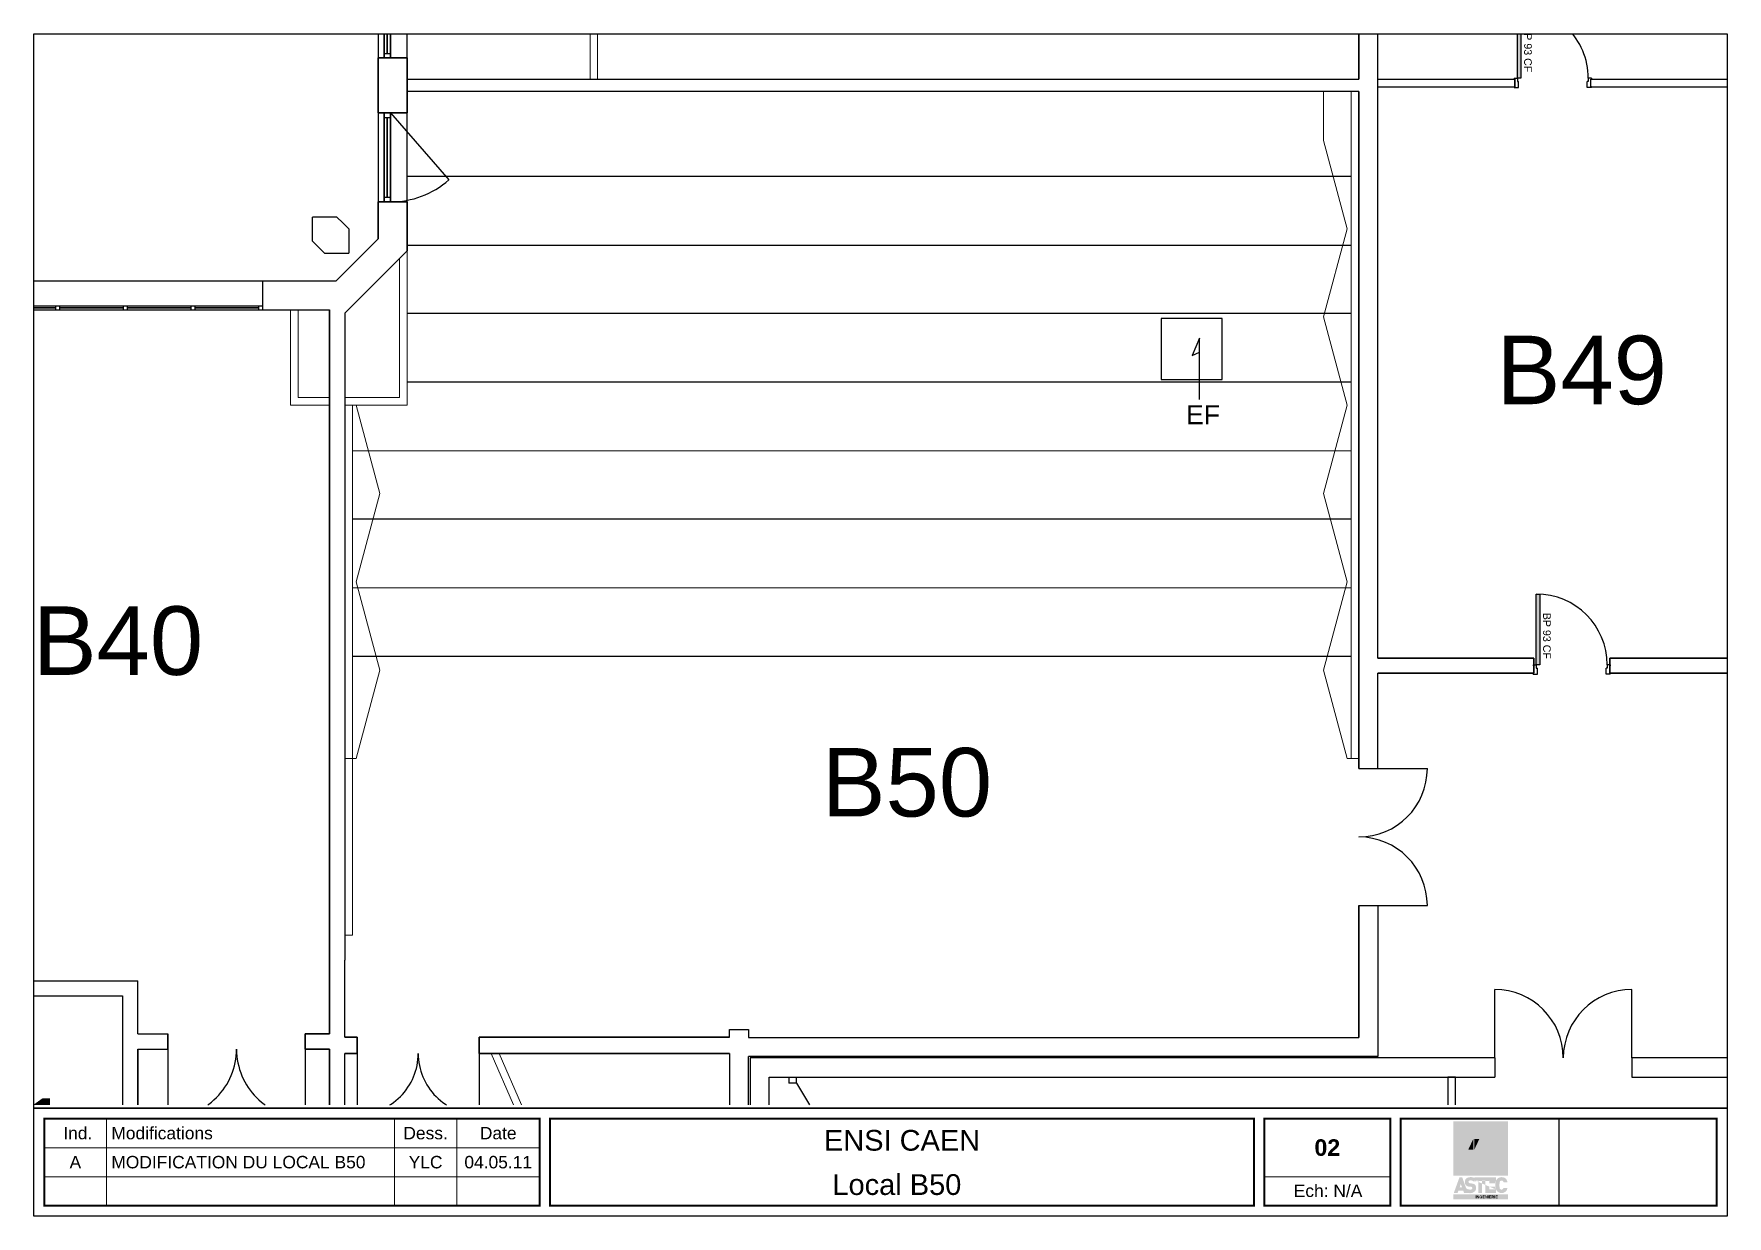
# Paper-space layout '02' of a CAD drawing. Header units: millimetres. Extents: x 1 to 397, y 1 to 277.
# The model-space entities are those that its viewports show. They can reach past a viewport. Long polylines and large blocks are cut down to what shows.
import ezdxf

# ---------------------------------------------------------------- set-up
doc = ezdxf.new("R2010")
doc.units = ezdxf.units.MM
doc.linetypes.add('CACHE', pattern=[9.524999999999999, 6.35, -3.175])
for name, color, linetype in [('01 ASTEC - CARTOUCHE', 7, 'Continuous'), ('ASTEC - CARTOUCHE', 7, 'Continuous'), ('ASTEC - FUTUR - NOM BP', 7, 'Continuous'), ('ASTEC - MURS', 7, 'Continuous'), ('BA CLOISON', 8, 'Continuous'), ('BA FENETRE', 8, 'Continuous'), ('BA MURS', 8, 'Continuous'), ('BA MURS POUTRE', 8, 'CACHE'), ('BA PORTES', 8, 'Continuous'), ('BA_ESCALIER', 8, 'Continuous')]:
    doc.layers.add(name, color=color, linetype=linetype)
doc.layers.add('ASTEC - POSE BP CF', color=104, linetype='Continuous', lineweight=30)
doc.layers.add('NUMEROTATION', color=172, linetype='Continuous', lineweight=30)
doc.layers.get('ASTEC - FUTUR - NOM BP').freeze()
doc.styles.add('ASTEC', font='arial.ttf')
doc.styles.get("Standard").update_dxf_attribs({"font": 'arial.ttf'})

# ---------------------------------------------------------------- blocks, each defined once
blk = doc.blocks.new('A$C55596C83')
h = blk.add_hatch(color=148)
edge = h.paths.add_edge_path()
edge.add_line((-1622.736162100196, 94.62007640993033), (-856.2661552469199, 94.62007640993033))
edge.add_line((-856.2661552469199, 94.62007640993033), (-856.2661552469199, 351.8768877081711))
edge.add_line((-856.2661552469199, 351.8768877081711), (-1344.261483553992, 351.8768877081711))
edge.add_line((-1344.261483553992, 351.8768877081711), (-1344.261483553992, 552.2303356448392))
edge.add_line((-1344.261483553992, 552.2303356448392), (-930.8491752775353, 552.2303356448392))
edge.add_line((-930.8491752775353, 552.2303356448392), (-930.8491752775353, 795.973828190261))
edge.add_line((-930.8491752775353, 795.973828190261), (-1344.261483553992, 795.973828190261))
edge.add_line((-1344.261483553992, 795.973828190261), (-1344.261483553992, 986.4526292129958))
edge.add_line((-1344.261483553992, 986.4526292129958), (-856.2661552469199, 986.4526292129958))
edge.add_line((-856.2661552469199, 986.4526292129958), (-856.2661552469199, 1224.62007640993))
edge.add_line((-856.2661552469199, 1224.62007640993), (-2415.900198054913, 1224.62007640993))
edge.add_line((-2415.900198054913, 1224.62007640993), (-2415.900198054913, 1176.801021680568))
edge.add_spline(control_points=[(-2415.900198054912, 1176.801021680564), (-2424.954745027221, 1183.29118297588), (-2502.444350030903, 1233.625048261171), (-2656.714861336043, 1249.970378736579), (-2839.229464400741, 1230.967959511924), (-2979.612984105255, 1178.092043501199), (-3081.576722201163, 1063.641425469259), (-3111.095624695054, 928.5853964503667), (-3103.069654984891, 807.761581425772), (-3070.807624063063, 710.4670890171374), (-3011.886955995513, 633.444354704654), (-2916.552159583101, 577.7119662199793), (-2807.127042819265, 552.0751388030103), (-2702.359921627281, 549.567443715684), (-2606.71512966384, 543.9382001671302), (-2572.639475937496, 473.3927760108736), (-2562.17878027575, 398.7805649244765), (-2650.022586844232, 334.830308904563), (-2755.266142073153, 346.7780164585306), (-2857.430274546223, 356.8667452006234), (-2926.61152974554, 381.484077438558), (-2980.35958879142, 410.0668119918828), (-3002.837395669228, 436.7648735404068), (-3015.420405037376, 451.7103689084665)], knot_values=[0, 0, 0, 0, 33.74513096101009, 280.9335777889532, 432.7650163189771, 589.2498553819039, 717.0764464722174, 875.4373592244649, 989.1223863454188, 1077.984343504575, 1179.474320124786, 1271.963388189338, 1404.62769228055, 1507.862340948171, 1598.257776440199, 1658.664822955424, 1727.36329417497, 1804.888233562543, 1939.944683122694, 2036.370422424447, 2113.208091764143, 2158.801462105377, 2216.781608295224, 2216.781608295224, 2216.781608295224, 2216.781608295224], degree=3, periodic=0)
edge.add_line((-3015.420405037363, 451.7103689084297), (-3296.05907396761, 1224.62007640993))
edge.add_line((-3296.059073967609, 1224.62007640993), (-3493.734128416456, 1224.62007640993))
edge.add_line((-3493.734128416456, 1224.62007640993), (-3904.030043726283, 94.62007640993033))
edge.add_line((-3904.030043726284, 94.62007640993033), (-3629.686590125913, 94.62007640992988))
edge.add_line((-3629.686590125913, 94.62007640993033), (-3563.968025581452, 275.6162188627864))
edge.add_line((-3563.968025581452, 275.6162188627859), (-3225.825176802614, 275.6162188627859))
edge.add_line((-3225.825176802615, 275.6162188627864), (-3160.106612258152, 94.62007640993033))
edge.add_line((-3160.106612258151, 94.62007640992988), (-2885.763158657782, 94.62007640992942))
edge.add_spline(control_points=[(-2885.763158657783, 94.62007640993033), (-2824.09222942462, 88.17015136318877), (-2680.958260702537, 73.20032066046534), (-2477.080268365673, 136.5877221258156), (-2324.068572976664, 272.2863572687204), (-2290.023064305998, 441.8060874917261), (-2303.864769064906, 589.2214444422151), (-2381.907996898389, 723.2911537020381), (-2511.905202925284, 776.7890499366906), (-2645.364732515836, 783.1129328325893), (-2757.363806641825, 798.4630526334786), (-2846.997270526548, 858.2552192505091), (-2847.150370886713, 967.615942231149), (-2727.070304671789, 1016.089251003821), (-2599.37954114858, 1011.738450764644), (-2525.56864597138, 961.3027103200932), (-2492.668942661016, 938.8220061790489)], knot_values=[0, 0, 0, 0, 184.8133956231103, 428.9391309238671, 620.1186985634789, 763.4051847485837, 929.7750025504445, 1057.368501632849, 1206.977401604075, 1326.541244642575, 1459.37392804774, 1545.540364462339, 1621.910181787536, 1734.024809897719, 1879.757468271541, 1996.951835004622, 1996.951835004622, 1996.951835004622, 1996.951835004622], degree=3, periodic=0)
edge.add_line((-2492.668942661016, 938.8220061790489), (-2415.900198054913, 1013.758321233763))
edge.add_line((-2415.900198054913, 1013.758321233763), (-2415.900198054913, 986.4526292129958))
edge.add_line((-2415.900198054913, 986.4526292129958), (-2146.224421139914, 986.4526292129958))
edge.add_line((-2146.224421139914, 986.4526292129958), (-2146.224421139914, 94.62007640993033))
edge.add_line((-2146.224421139914, 94.62007640993033), (-1868.616996829775, 94.62007640993033))
edge.add_line((-1868.616996829775, 94.62007640993033), (-1868.616996829775, 986.4526292129958))
edge.add_line((-1868.616996829775, 986.4526292129958), (-1622.736162100196, 986.4526292129958))
edge.add_line((-1622.736162100196, 986.4526292129958), (-1622.736162100196, 94.62007640993033))
edge = h.paths.add_edge_path()
edge.add_spline(control_points=[(-36.18750086289765, 873.2256358069244), (-41.21397148305026, 897.4342232272422), (-54.67925017142224, 962.285965314317), (-95.18835711388132, 1065.729510447381), (-185.7202653360089, 1160.92485401108), (-292.540495861715, 1216.159555890828), (-413.4010652452762, 1246.525227208357), (-544.6982590593304, 1240.070249326807), (-698.560715111478, 1186.535906050809), (-821.8949847375292, 1076.017704476536), (-882.5631818422146, 933.4786695379239), (-890.3977179771617, 800.2286252016584), (-891.0627189665205, 714.0678504443165), (-891.4094408833498, 669.1448661820141)], knot_values=[0, 0, 0, 0, 74.22762009381852, 198.8464006793535, 327.5075976785604, 458.7540149998264, 554.6005160524384, 698.7037975078548, 845.9594481194771, 1036.727227043366, 1175.528738852371, 1299.402532386305, 1434.346243255248, 1434.346243255248, 1434.346243255248, 1434.346243255248], degree=3, periodic=0)
edge.add_spline(control_points=[(-891.4094408833498, 669.1448661820142), (-891.0627189665204, 624.2218819197118), (-890.3977179771617, 538.0611071623698), (-882.5631818422146, 404.811062826104), (-821.8949847375293, 262.2720278874918), (-698.560715111478, 151.7538263132194), (-544.6982590593303, 98.21948303722138), (-413.4010652452761, 91.76450515567113), (-292.540495861715, 122.1301764732001), (-185.7202653360089, 177.3648783529483), (-95.18835711388122, 272.5602219166468), (-54.67925017142225, 376.0037670497114), (-41.21397148305027, 440.855509136786), (-36.18750086289765, 465.0640965571038)], knot_values=[0, 0, 0, 0, 134.9437108689426, 258.8175044028771, 397.6190162118816, 588.3867951357709, 735.6424457473931, 879.7457272028096, 975.5922282554216, 1106.838645576688, 1235.499842575894, 1360.118623161429, 1434.346243255248, 1434.346243255248, 1434.346243255248, 1434.346243255248], degree=3, periodic=0)
edge.add_line((-36.18750086289765, 465.0640965571038), (-318.1789914894816, 465.0640965571038))
edge.add_spline(control_points=[(-318.1789914894816, 465.0640965571038), (-321.4560337637789, 454.8001653400889), (-331.287935206237, 424.0059455250578), (-357.3030138330137, 373.9439798169616), (-420.6505199217652, 346.4073874962219), (-490.2357090865385, 342.388305829263), (-559.4026138440844, 367.5691988717452), (-595.3300697111276, 433.6171153519055), (-612.0789191369204, 533.5635066633868), (-612.7163162047248, 615.1675312294642), (-613.1458192739356, 670.1555140449744)], knot_values=[0, 0, 0, 0, 32.48012936350467, 97.44806566730936, 160.871202636574, 228.6132961642566, 305.8841982850763, 364.6095249667985, 444.3074461202954, 608.9610771857407, 608.9610771857407, 608.9610771857407, 608.9610771857407], degree=3, periodic=0)
edge.add_spline(control_points=[(-613.1458192739357, 670.1555140449746), (-612.675210705821, 724.4668313006382), (-611.973983289805, 805.3930771022885), (-595.3292042091714, 904.6724978550894), (-559.4028891963543, 970.720571401105), (-490.2356378889461, 995.9014167327143), (-420.6505366573741, 991.8823471718629), (-357.303009277491, 964.3457519198902), (-331.287935717742, 914.2837869093912), (-321.4560338916476, 883.4895670415433), (-318.1789914894816, 873.2256358069244)], knot_values=[0, 0, 0, 0, 162.6342551664346, 242.3321763199315, 301.0575030016537, 378.3284051224734, 446.070498650156, 509.4936356194207, 574.4615719232254, 606.9417012867301, 606.9417012867301, 606.9417012867301, 606.9417012867301], degree=3, periodic=0)
edge.add_line((-318.1789914894816, 873.2256358069244), (-36.18750086289765, 873.2256358069244))
edge = h.paths.add_edge_path(flags=16)
edge.add_line((-857.7237009267683, 351.8768877081711), (-857.734142575051, 351.8768877081711))
edge.add_line((-856.2661552469199, 989.9635623436925), (-856.2661552469199, 989.9885587307563))
edge.add_line((-2492.668942661016, 938.8220061790489), (-2415.900198054913, 1013.758321233763))
h.paths.add_polyline_path([(-3394.896601192034, 741.2574851565846), (-3480.120874173507, 506.5404800010656), (-3309.672328210559, 506.5404800010656)], flags=16)
blk = doc.blocks.new('ASTEC 2.0')
for points in [[(3961.599482553444, 1710.266664104831), (33.06614922011067, 1710.266664104831), (33.06614922011067, 5638.799997438164), (3961.599482553444, 5638.799997438164)], [(3961.599482553444, 364.9999974381644), (33.06614922011067, 364.9999974381644), (33.06614922011067, -2.561835572123528e-06), (3961.599482553444, -2.561835572123528e-06)]]:
    blk.add_hatch(color=148).paths.add_polyline_path(points)
h = blk.add_hatch(color=0)
h.set_gradient(color1=(255, 63, 0), color2=(255, 166, 0), rotation=180, tint=1, name='SPHERICAL')
edge = h.paths.add_edge_path()
edge.add_arc((1997.332815886773, 3674.533330771497), 1100, 0, 360)
h = blk.add_hatch(color=0)
h.set_gradient(color1=(255, 255, 255), color2=(255, 166, 0), tint=1, name='HEMISPHERICAL')
h.paths.add_polyline_path([(1458.520487206108, 4349.258695470904), (1098.520487206108, 3579.258695470904), (1458.520487206108, 3579.258695470904)])
h = blk.add_hatch(color=0)
h.set_gradient(color1=(255, 255, 255), color2=(255, 167, 0), rotation=180, tint=1, name='HEMISPHERICAL')
h.paths.add_polyline_path([(1893.520487206108, 4349.258695470904), (1533.520487206108, 4349.258695470904), (1533.520487206108, 3579.258695470904)])
at = {"color": 0}
blk.add_blockref('A$C55596C83', (3961.599482553444, 364.9999974381644), dxfattribs=at)
at = {"color": 0, "insert": (1924.892385515752, 182.4999974381644), "char_height": 200, "width": 3846.679803581408, "attachment_point": 5}
blk.add_mtext('{\\fArial|b1|i0|c0|p34;             \\C255;INGENIERIE  }', dxfattribs=at)
blk = doc.blocks.new('CARTOUCHE ASTEC A3')
at = {"layer": '01 ASTEC - CARTOUCHE', "color": 8, "lineweight": 5}
for p, q in [((17.5, 23.49974502791201), (17.50000000879447, 2.499369043897445)), ((86.88712814525991, 23.49974502791201), (86.88712814525991, 2.499369327770637)), ((101.8871281452599, 23.49974502791201), (101.8871281452599, 2.499369327770637)), ((2.5, 16.49936900310604), (121.8873029425129, 16.49936900310604)), ((2.5, 9.49936900310604), (121.8872155438843, 9.49936900310604)), ((296.5043468340743, 9.49936900310604), (326.8167987127504, 9.49936900310604))]:
    blk.add_line(p, q, dxfattribs=at)
at = {"layer": '01 ASTEC - CARTOUCHE', "color": 8}
blk.add_line((367.4083280646119, 23.49904554033003), (367.4082005248856, 2.499173435591956), dxfattribs=at)
at = {"layer": '01 ASTEC - CARTOUCHE'}
for points in [[(0, 285), (408, 285), (408, 25.99974502791201), (0, 25.99974502791201)], [(0, 25.99974502791201), (408, 25.99974502791201), (408, 0), (0, 0)]]:
    blk.add_lwpolyline(points, close=True, dxfattribs=at)
at = {"layer": '01 ASTEC - CARTOUCHE', "lineweight": 0, "const_width": 0.5}
for points in [[(2.5, 2.49936900310604), (121.8871281452599, 2.499369327770637), (121.8873903458361, 23.49974502791201), (2.499999999999773, 23.49974502791201)], [(124.387128145256, 2.499369327770637), (294.0043905396763, 2.500000493771267), (294.0043905396763, 23.4997445698574), (124.387390345832, 23.49974456453481)], [(296.5042594393883, 2.499684913432247), (326.8167987127504, 2.500946901926568), (326.8167987127504, 23.5006909780127), (296.5045216399642, 23.50006015019642)], [(329.3164053986748, 2.498346840789736), (405.4999956510967, 2.500000030394176), (405.4999885299726, 23.49872207755391), (329.3166675992509, 23.49872207755391)]]:
    blk.add_lwpolyline(points, close=True, dxfattribs=at)
at = {"color": 0, "xscale": 0.003344, "yscale": 0.003344, "zscale": 0.003344}
blk.add_blockref('ASTEC 2.0', (341.9412542913754, 4.03102682389364), dxfattribs=at)
at = {"layer": '01 ASTEC - CARTOUCHE', "lineweight": 0, "char_height": 3, "style": 'ASTEC'}
for s, insert, width, attachment_point in [('{\\fArial|b0|i0|c238|p34; Ind.}', (10.00000000439718, 19.99974504830766), 15.00000000879453, 5), ('{\\fArial|b0|i0|c238|p34; }Modifications', (17.50000000879447, 19.99974504830766), 69.38712813646544, 4), ('{\\fArial|b0|i0|c238|p34;Dess.}', (94.3871281452598, 19.99974519024431), 14.99999999999997, 5), ('{\\fArial|b0|i0|c238|p34;Date}', (111.8871281452599, 19.99974519024431), 20.00000000000003, 5), ('A', (10.00000000439718, 12.99974504830766), 15.00000000879453, 5), (' MODIFICATION DU LOCAL B50', (17.50000000879447, 12.99974504830766), 69.38712813646544, 4), ('YLC', (94.3871281452598, 12.99974519024431), 14.99999999999997, 5), ('04.05.11', (111.8871281452599, 12.99974519024431), 20.00000000000003, 5)]:
    blk.add_mtext(s, dxfattribs=dict(at, insert=insert, width=width, attachment_point=attachment_point))
blk = doc.blocks.new('A$C60F60C27')
blk.add_hatch(color=256).paths.add_polyline_path([(0.04099859789130278, 0.1220017577888939), (0.04099859789130278, 1.05200175797836), (0.08499859742005356, 1.05200175797836), (0.08499859742005356, 0.1220017577888939)])
at = {"color": 124}
for p, q in [((0.04099859789130278, 1.05200175797836), (0.08499859742005356, 1.05200175797836)), ((0.08499859742005356, 0.1220017577888939), (0.04099859789130278, 0.1220017577888939))]:
    blk.add_line(p, q, dxfattribs=at)
for p, q in [((0.04099859789130278, 0.1220017577888939), (0.04099859789130278, 1.05200175797836)), ((0.08499859742005356, 1.05200175797836), (0.08499859742005356, 0.1220017577888939))]:
    blk.add_line(p, q)
at = {"color": 7}
for p, q in [((-1.401669578626752e-06, 0.1220017577888939), (-1.401669578626752e-06, 0.1110017577866529)), ((-1.401669578626752e-06, 0.1220017577888939), (0.04099859789130278, 0.1220017577888939)), ((-1.401669578626752e-06, 0.1110017577866529), (0.007998598244739696, 0.1110017577866529)), ((-1.401669578626752e-06, 1.757764039211906e-06), (-1.401669578626752e-06, 0.01100175776628021)), ((-1.401669578626752e-06, 0.01100175776628021), (0.007998598244739696, 0.01100175776628021)), ((-1.401669578626752e-06, 1.757764039211906e-06), (0.05599859773064964, 1.757764039211906e-06)), ((0.007998598244739696, 0.01100175776628021), (0.007998598244739696, 0.1110017577866529)), ((0.04099859789130278, 0.1220017577888939), (0.04099859789130278, 0.0780017577799299)), ((0.04099859789130278, 0.0780017577799299), (0.05599859773064964, 0.0780017577799299)), ((0.05599859773064964, 1.757764039211906e-06), (0.05599859773064964, 0.0780017577799299)), ((0.9709985879308078, 0.0780017577799299), (0.955998588091461, 0.0780017577799299)), ((0.955998588091461, 1.757764039211906e-06), (0.955998588091461, 0.0780017577799299)), ((1.011998587491689, 1.757764039211906e-06), (0.955998588091461, 1.757764039211906e-06)), ((1.011998587491689, 0.1220017577888939), (0.9709985879308078, 0.1220017577888939)), ((0.9709985879308078, 0.1220017577888939), (0.9709985879308078, 0.0780017577799299)), ((1.003998587577371, 0.01100175776628021), (1.003998587577371, 0.1110017577866529)), ((1.011998587491689, 0.1110017577866529), (1.003998587577371, 0.1110017577866529)), ((1.011998587491689, 0.01100175776628021), (1.003998587577371, 0.01100175776628021)), ((1.011998587491689, 0.1220017577888939), (1.011998587491689, 0.1110017577866529)), ((1.011998587491689, 1.757764039211906e-06), (1.011998587491689, 0.01100175776628021))]:
    blk.add_line(p, q, dxfattribs=at)
at = {"color": 8}
blk.add_ellipse((0.04099859789130278, 0.1220017577888939), major_axis=(-0.6576093030493282, 0.6576093030493284), ratio=0.9999999999869886, start_param=3.926990816993747, end_param=5.497787143775632, dxfattribs=at)
at = {"color": 7, "width": 1.000000010913936}
blk.add_text(' BP 93 CF', height=0.09999999892897904, rotation=270, dxfattribs=at).set_placement((0.1296859453432262, 0.8445163722954021))
blk = doc.blocks.new('A$C2F2645E9')
at = {"layer": 'BA MURS'}
for p, q in [((4.73647378385067e-06, 0.4956710757160181), (4.73647378385067e-06, 0.1156710757149995)), ((4.73647378385067e-06, 0.4956710757160181), (0.9950478503888007, 0.4956710757160181)), ((0.9950478503888007, 0.4956710757160181), (0.9950478503888007, 0.1156710757149995)), ((4.73647378385067e-06, 0.1156710757149995), (0.3924509363423567, 0.1156710757149995)), ((0.5924509363248944, 0.1156710757149995), (0.9950478503888007, 0.1156710757149995))]:
    blk.add_line(p, q, dxfattribs=at)
blk.add_lwpolyline([(0.3924509363423567, 0.1156710757149995), (0.3924509363423567, -0.0001286233637074474), (0.5924509363248944, -0.0001286233637074474), (0.5924509363248944, 0.1156710757149995)], dxfattribs=at)
blk = doc.blocks.new('A$C06E47A45')
at = {"layer": 'BA FENETRE', "linetype": 'ByBlock', "lineweight": 25}
for p, q in [((-6.381887942552567e-07, 0.05600062847952358), (4.495799361815443, 0.05600062847770459)), ((-6.381887942552567e-07, 6.284772098297253e-07), (4.495799361815443, 6.284772098297253e-07)), ((0.05599936182261445, 6.284772098297253e-07), (0.05599936182261445, 0.05600062847770459)), ((0.8879593618039507, 6.284772098297253e-07), (0.8879593618039507, 0.05600062847770459)), ((0.9439593618153594, 6.284772098297253e-07), (0.9439593618153594, 0.05600062847770459)), ((1.7759193618258, 6.284772098297253e-07), (1.7759193618258, 0.05600062847770459)), ((1.831919361808104, 6.284772098297253e-07), (1.831919361808104, 0.05600062847770459)), ((2.663879361818545, 6.284772098297253e-07), (2.663879361818545, 0.05600062847770459)), ((2.719879361829953, 6.284772098297253e-07), (2.719879361829953, 0.05600062847770459)), ((3.55183936181129, 6.284772098297253e-07), (3.55183936181129, 0.05600062847770459)), ((3.607839361822698, 6.284772098297253e-07), (3.607839361822698, 0.05600062847770459)), ((4.439799361804035, 6.284772098297253e-07), (4.439799361804035, 0.05600062847770459)), ((5.49084247573046, 0.05600062847952358), (9.986642475734698, 0.05600062847770459)), ((5.49084247573046, 6.284772098297253e-07), (9.986642475734698, 6.284772098297253e-07)), ((5.546842475741869, 6.284772098297253e-07), (5.546842475741869, 0.05600062847770459)), ((6.378802475723205, 6.284772098297253e-07), (6.378802475723205, 0.05600062847770459)), ((6.434802475734614, 6.284772098297253e-07), (6.434802475734614, 0.05600062847770459)), ((7.266762475745054, 6.284772098297253e-07), (7.266762475745054, 0.05600062847770459)), ((7.322762475727359, 6.284772098297253e-07), (7.322762475727359, 0.05600062847770459)), ((8.154722475737799, 6.284772098297253e-07), (8.154722475737799, 0.05600062847770459)), ((8.210722475749208, 6.284772098297253e-07), (8.210722475749208, 0.05600062847770459)), ((9.042682475730544, 6.284772098297253e-07), (9.042682475730544, 0.05600062847770459)), ((9.098682475741953, 6.284772098297253e-07), (9.098682475741953, 0.05600062847770459)), ((9.930642475723289, 6.284772098297253e-07), (9.930642475723289, 0.05600062847770459))]:
    blk.add_line(p, q, dxfattribs=at)
for points in [[(0.05599936182261445, 0.02800062847745721), (0.05599936182261445, 0.02800062847745721), (0.8879593618039507, 0.02800062847745721), (0.8879593618039507, 0.02800062847745721)], [(0.8879593618039507, 0.02800062847745721), (0.05599936182261445, 0.02800062847745721), (0.05599936182261445, 0.02800062847745721), (0.8879593618039507, 0.02800062847745721)], [(0.9439593618153594, 0.02800062847745721), (1.7759193618258, 0.02800062847745721), (1.7759193618258, 0.02800062847745721), (0.9439593618153594, 0.02800062847745721)], [(1.7759193618258, 0.02800062847745721), (0.9439593618153594, 0.02800062847745721), (0.9439593618153594, 0.02800062847745721), (1.7759193618258, 0.02800062847745721)], [(1.831919361808104, 0.02800062847745721), (2.663879361818545, 0.02800062847745721), (2.663879361818545, 0.02800062847745721), (1.831919361808104, 0.02800062847745721)], [(2.663879361818545, 0.02800062847745721), (1.831919361808104, 0.02800062847745721), (1.831919361808104, 0.02800062847745721), (2.663879361818545, 0.02800062847745721)], [(2.719879361829953, 0.02800062847745721), (3.55183936181129, 0.02800062847745721), (3.55183936181129, 0.02800062847745721), (2.719879361829953, 0.02800062847745721)], [(3.55183936181129, 0.02800062847745721), (2.719879361829953, 0.02800062847745721), (2.719879361829953, 0.02800062847745721), (3.55183936181129, 0.02800062847745721)], [(4.439799361804035, 0.02800062847745721), (4.439799361804035, 0.02800062847745721), (3.607839361822698, 0.02800062847745721), (3.607839361822698, 0.02800062847745721)], [(4.439799361804035, 0.02800062847745721), (3.607839361822698, 0.02800062847745721), (3.607839361822698, 0.02800062847745721), (4.439799361804035, 0.02800062847745721)], [(5.546842475741869, 0.02800062847745721), (5.546842475741869, 0.02800062847745721), (6.378802475723205, 0.02800062847745721), (6.378802475723205, 0.02800062847745721)], [(6.378802475723205, 0.02800062847745721), (5.546842475741869, 0.02800062847745721), (5.546842475741869, 0.02800062847745721), (6.378802475723205, 0.02800062847745721)], [(6.434802475734614, 0.02800062847745721), (7.266762475745054, 0.02800062847745721), (7.266762475745054, 0.02800062847745721), (6.434802475734614, 0.02800062847745721)], [(7.266762475745054, 0.02800062847745721), (6.434802475734614, 0.02800062847745721), (6.434802475734614, 0.02800062847745721), (7.266762475745054, 0.02800062847745721)], [(7.322762475727359, 0.02800062847745721), (8.154722475737799, 0.02800062847745721), (8.154722475737799, 0.02800062847745721), (7.322762475727359, 0.02800062847745721)], [(8.154722475737799, 0.02800062847745721), (7.322762475727359, 0.02800062847745721), (7.322762475727359, 0.02800062847745721), (8.154722475737799, 0.02800062847745721)], [(8.210722475749208, 0.02800062847745721), (9.042682475730544, 0.02800062847745721), (9.042682475730544, 0.02800062847745721), (8.210722475749208, 0.02800062847745721)], [(9.042682475730544, 0.02800062847745721), (8.210722475749208, 0.02800062847745721), (8.210722475749208, 0.02800062847745721), (9.042682475730544, 0.02800062847745721)], [(9.930642475723289, 0.02800062847745721), (9.930642475723289, 0.02800062847745721), (9.098682475741953, 0.02800062847745721), (9.098682475741953, 0.02800062847745721)], [(9.930642475723289, 0.02800062847745721), (9.098682475741953, 0.02800062847745721), (9.098682475741953, 0.02800062847745721), (9.930642475723289, 0.02800062847745721)]]:
    blk.add_lwpolyline(points, close=True, dxfattribs=at)
at = {"layer": 'BA MURS'}
blk.add_line((-6.381887942552567e-07, 6.284772098297253e-07), (-6.381887942552567e-07, 0.3800006284782285), dxfattribs=at)
at = {"xscale": -1, "rotation": 180}
blk.add_blockref('A$C2F2645E9', (4.495794625341659, 0.4956717041932279), dxfattribs=at)

msp = doc.modelspace()

# ---------------------------------------------------------------- linework, layer by layer
at = {"layer": 'ASTEC - MURS'}
for p, q in [((-222571.8703305735, 16068.17702871091), (-222571.8703305735, 16069.34702871091)), ((-222571.7903305735, 16068.17702871091), (-222571.7903305735, 16069.34702871091)), ((-222571.7903305735, 16069.34702871091), (-222571.7903305735, 16068.17702871091)), ((-222571.7903305735, 16069.34702871091), (-222571.0213334792, 16068.4652444578)), ((-222571.8703305735, 16069.28702871091), (-222571.7903305735, 16069.28702871091)), ((-222571.8303305735, 16069.28702871091), (-222571.8303305735, 16068.23702871091)), ((-222571.8303305735, 16068.23702871091), (-222571.8303305735, 16069.28702871091)), ((-222571.8703305735, 16068.23702871091), (-222571.7903305735, 16068.23702871091))]:
    msp.add_line(p, q, dxfattribs=at)
msp.add_arc((-222571.7903305735, 16069.34702871091), 1.169999999998254, 270, 311.0914261459745, dxfattribs=at)
at = {"layer": 'BA CLOISON', "linetype": 'Continuous', "lineweight": 0}
for p, q in [((-222569.1683809737, 16069.78952871092), (-222569.1683809737, 16073.32811401567)), ((-222569.0713809736, 16069.78952871092), (-222569.0713809736, 16073.42511401567)), ((-222559.5429387781, 16068.98436168556), (-222559.5429387781, 16069.62452871092)), ((-222559.082355924, 16060.87058474471), (-222559.082355924, 16069.62452871092)), ((-222559.232355924, 16067.82525069401), (-222559.5429387781, 16068.98436168556)), ((-222559.232355924, 16067.82525069401), (-222559.5429387781, 16066.66613970246)), ((-222571.6703305735, 16067.43539927907), (-222571.6703305735, 16065.60702871091)), ((-222571.5703305735, 16065.50702871091), (-222571.5703305735, 16067.53539927907)), ((-222573.1003305735, 16066.75797096669), (-222573.1003305735, 16065.50702871091)), ((-222573.0003305735, 16065.60702871091), (-222573.0003305735, 16066.75797096669)), ((-222559.232355924, 16065.50702871091), (-222559.5429387781, 16066.66613970246)), ((-222572.5890964039, 16065.60702871091), (-222573.0003305735, 16065.60702871091)), ((-222571.6703305735, 16065.60702871091), (-222572.389096404, 16065.60702871091)), ((-222573.1003305735, 16065.50702871091), (-222572.5890964039, 16065.50702871091)), ((-222572.389096404, 16065.50702871091), (-222571.5703305735, 16065.50702871091)), ((-222572.238929232, 16065.50702871091), (-222571.9283463779, 16064.34791771936)), ((-222559.232355924, 16065.50702871091), (-222559.5429387781, 16064.34791771936)), ((-222572.238929232, 16063.18880672781), (-222571.9283463779, 16064.34791771936)), ((-222559.232355924, 16063.18880672781), (-222559.5429387781, 16064.34791771936)), ((-222572.238929232, 16063.18880672781), (-222571.9283463779, 16062.02969573626)), ((-222559.232355924, 16063.18880672781), (-222559.5429387781, 16062.02969573626)), ((-222572.238929232, 16060.87058474472), (-222571.9283463779, 16062.02969573626)), ((-222559.232355924, 16060.87058474471), (-222559.5429387781, 16062.02969573626)), ((-222572.2397788312, 16060.87058474472), (-222572.3899460032, 16060.87058474472)), ((-222559.232355924, 16060.87058474471), (-222559.082355924, 16060.87058474471)), ((-222570.3630347851, 16056.99720179311), (-222569.800199953, 16055.71040950581))]:
    msp.add_line(p, q, dxfattribs=at)
at = {"layer": 'BA CLOISON'}
for p, q in [((-222558.832355924, 16069.78877939272), (-222557.0338017991, 16069.78877939272)), ((-222557.0338017991, 16069.78877939272), (-222557.0338017991, 16069.68877939272)), ((-222556.0378018098, 16069.78877939272), (-222553.8382371108, 16069.78877939272)), ((-222556.0378018098, 16069.68877939272), (-222556.0374875433, 16069.78877939272)), ((-222558.832355924, 16069.68877939272), (-222557.0338017991, 16069.68877939272)), ((-222556.0378018098, 16069.68877939272), (-222553.8382371108, 16069.68877939272)), ((-222566.5591795981, 16056.68788924104), (-222566.5591795981, 16056.60796940315)), ((-222566.4591795981, 16056.60796940315), (-222566.4591795981, 16056.68788924104)), ((-222557.9120728169, 16056.68788924104), (-222557.8120728169, 16056.68788924104)), ((-222566.4591795981, 16056.60796940315), (-222566.5591795981, 16056.60796940315))]:
    msp.add_line(p, q, dxfattribs=at)
at = {"layer": 'BA CLOISON', "linetype": 'Continuous', "lineweight": 0}
for points in [[(-222559.182355924, 16069.62452871092), (-222559.182355924, 16060.87058474471)], [(-222572.289096404, 16058.55236276162), (-222572.289096404, 16065.50702871091)], [(-222559.182355924, 16060.87058474471), (-222559.082355924, 16060.87058474471)], [(-222572.389096404, 16058.55236276162), (-222572.289096404, 16058.55236276162)], [(-222570.4689076631, 16056.99720179311), (-222569.8890706834, 16055.67153800876), (-222570.4689076631, 16056.99720179311)]]:
    msp.add_lwpolyline(points, dxfattribs=at)
for points in [[(-222570.3630347851, 16056.99720179311), (-222569.800199953, 16055.71040950581), (-222570.3630347851, 16056.99720179311)], [(-222570.3630347851, 16056.99720179311), (-222569.800199953, 16055.71040950581), (-222569.800199953, 16055.71040950581)]]:
    msp.add_lwpolyline(points, close=True, dxfattribs=at)
at = {"layer": 'BA FENETRE', "linetype": 'ByBlock', "lineweight": 25}
for p, q in [((-222571.8703305735, 16071.23702871093), (-222571.8703305735, 16070.06702871093)), ((-222571.8703305735, 16070.06702871093), (-222571.8703305735, 16071.23702871093)), ((-222571.8303305735, 16071.17702871093), (-222571.8303305735, 16070.12702871093)), ((-222571.8303305735, 16070.12702871093), (-222571.8303305735, 16071.17702871093)), ((-222571.7903305735, 16070.06702871093), (-222571.7903305735, 16071.23702871093)), ((-222571.7903305735, 16071.23702871093), (-222571.7903305735, 16070.06702871093)), ((-222571.8703305735, 16070.12702871093), (-222571.7903305735, 16070.12702871093)), ((-222571.8703305735, 16069.34702871091), (-222571.8703305735, 16068.17702871091))]:
    msp.add_line(p, q, dxfattribs=at)
at = {"layer": 'BA MURS'}
for p, q in [((-222558.832355924, 16062.18788924104), (-222558.832355924, 16075.94702871093)), ((-222571.5703305735, 16069.62452871092), (-222571.5703305735, 16069.78952871092)), ((-222571.5703305735, 16069.78952871092), (-222559.0817189954, 16069.78952871092)), ((-222559.0817552469, 16069.62452871092), (-222571.5703305735, 16069.62452871092)), ((-222572.4919800777, 16067.97861582487), (-222572.8101781293, 16067.97861582487)), ((-222572.8101781293, 16067.66041777334), (-222572.8101781293, 16067.97861582487)), ((-222572.8101781293, 16067.66041777334), (-222572.8101781293, 16067.97861582487)), ((-222572.4919800777, 16067.97861582487), (-222572.8101781293, 16067.97861582487)), ((-222572.4141983318, 16067.90083407894), (-222572.4919800777, 16067.97861582487)), ((-222572.4141983318, 16067.90083407894), (-222572.4919800777, 16067.97861582487)), ((-222572.4141983318, 16067.90083407894), (-222572.3364165859, 16067.82305233301)), ((-222572.4141983318, 16067.90083407894), (-222572.3364165859, 16067.82305233301)), ((-222572.3364165859, 16067.82305233301), (-222572.3364165859, 16067.50485428148)), ((-222572.3364165859, 16067.82305233301), (-222572.3364165859, 16067.50485428148)), ((-222572.3364165859, 16067.82305233301), (-222572.3364165859, 16067.50485428148)), ((-222572.3364165859, 16067.82305233301), (-222572.3364165859, 16067.50485428148)), ((-222572.7323963833, 16067.58263602741), (-222572.8101781293, 16067.66041777334)), ((-222572.7323963833, 16067.58263602741), (-222572.8101781293, 16067.66041777334)), ((-222572.7323963833, 16067.58263602741), (-222572.6546146374, 16067.50485428148)), ((-222572.7323963833, 16067.58263602741), (-222572.6546146374, 16067.50485428148)), ((-222572.7323963833, 16067.58263602741), (-222572.6546146374, 16067.50485428148)), ((-222572.7323963833, 16067.58263602741), (-222572.6546146374, 16067.50485428148)), ((-222572.5051600396, 16067.13797096669), (-222571.9503305735, 16067.69280043277)), ((-222572.6546146374, 16067.50485428148), (-222572.3364165859, 16067.50485428148)), ((-222572.6546146374, 16067.50485428148), (-222572.3364165859, 16067.50485428148)), ((-222572.6546146374, 16067.50485428148), (-222572.3364165859, 16067.50485428148)), ((-222572.6546146374, 16067.50485428148), (-222572.3364165859, 16067.50485428148)), ((-222572.6546146374, 16067.50485428148), (-222572.3364165859, 16067.50485428148)), ((-222572.6546146374, 16067.50485428148), (-222572.3364165859, 16067.50485428148)), ((-222572.389096404, 16066.7166334486), (-222571.5703305735, 16067.53539927908)), ((-222572.5051600396, 16067.13797096669), (-222583.4485046619, 16067.13797096669)), ((-222573.461861548, 16066.75797096669), (-222573.461861548, 16067.13797096669)), ((-222583.6059046176, 16066.75797096669), (-222572.5890964039, 16066.75797096669)), ((-222572.5890964039, 16066.75797096669), (-222572.5890964039, 16065.50702871091)), ((-222572.5890964039, 16065.50702871091), (-222572.5890964039, 16066.75797096669)), ((-222572.389096404, 16066.7166334486), (-222572.389096404, 16065.50702871091)), ((-222572.5890964039, 16065.50702871091), (-222572.5891010515, 16058.22018779171)), ((-222572.5891010515, 16058.22018779171), (-222572.5890964039, 16065.50702871091)), ((-222572.389096404, 16065.50702871091), (-222572.389096404, 16058.22018766414)), ((-222556.7852965174, 16062.18788924104), (-222558.832355924, 16062.18788924104)), ((-222558.832355924, 16062.18788924104), (-222556.7852965174, 16062.18788924104)), ((-222556.7852965174, 16062.18788924104), (-222558.832355924, 16062.18788924104)), ((-222558.832355924, 16060.73950258883), (-222558.832355924, 16061.98788924104)), ((-222558.832355924, 16061.98788924104), (-222556.7852965174, 16061.98788924104)), ((-222558.832355924, 16061.98788924104), (-222556.7852965174, 16061.98788924104)), ((-222556.7852965174, 16061.98788924104), (-222558.832355924, 16061.98788924104)), ((-222556.7852965174, 16061.98788924104), (-222558.832355924, 16061.98788924104)), ((-222558.832355924, 16061.98788924104), (-222556.7852965174, 16061.98788924104)), ((-222556.7852965174, 16062.18788924104), (-222556.7852965172, 16062.18788924073)), ((-222556.7852965174, 16061.98788924104), (-222556.7852965174, 16062.18788924104)), ((-222556.7852965174, 16062.18788924104), (-222556.7852965174, 16062.18788924104)), ((-222556.7852965174, 16061.98788924104), (-222556.7852965174, 16061.98788924104)), ((-222553.8382371108, 16062.18788924104), (-222555.7892965281, 16062.18788924104)), ((-222555.7892965281, 16062.18788924104), (-222555.7892965281, 16061.98788924104)), ((-222553.8382371108, 16062.18788924104), (-222555.7892965281, 16062.18788924104)), ((-222555.7892965281, 16062.18788924104), (-222553.8382371108, 16062.18788924104)), ((-222555.7892965281, 16062.18788924104), (-222553.8382371108, 16062.18788924104)), ((-222553.8382371108, 16062.18788924104), (-222555.7892965281, 16062.18788924104)), ((-222555.7892965281, 16062.18788924104), (-222555.7892965281, 16062.18788924104)), ((-222555.7892965281, 16061.98788924104), (-222553.8382371108, 16061.98788924104)), ((-222553.8382371108, 16061.98788924104), (-222555.7892965281, 16061.98788924104)), ((-222555.7892965281, 16061.98788924104), (-222555.7892965281, 16061.98788924104)), ((-222555.7892965281, 16061.98788924104), (-222553.8382371108, 16061.98788924104)), ((-222559.082355924, 16060.73950258883), (-222558.832355924, 16060.73950258883)), ((-222559.082355924, 16057.20788924104), (-222559.082355924, 16058.93950258883)), ((-222559.082355924, 16058.93950258883), (-222558.832355924, 16058.93950258883)), ((-222558.832355924, 16058.93950258883), (-222558.832355924, 16056.95788924104)), ((-222572.5891015826, 16058.22018779171), (-222572.5891016678, 16057.25385132346)), ((-222572.5891016678, 16057.25385132346), (-222572.5891015826, 16058.22018779171)), ((-222572.389096404, 16057.21020179311), (-222572.389096404, 16058.22018766414)), ((-222572.389096404, 16057.21020179311), (-222572.389096404, 16058.22018766414)), ((-222579.82294892, 16057.95267130229), (-222575.1056923929, 16057.95267130229)), ((-222575.1056923929, 16057.25385132346), (-222575.1056923929, 16057.95267130229)), ((-222579.82294892, 16057.75267130229), (-222575.3056923929, 16057.75267130229)), ((-222575.3056923929, 16057.75267130229), (-222575.3056923929, 16056.02894553733)), ((-222575.1056923929, 16057.25385132346), (-222574.7090964039, 16057.25385132346)), ((-222574.7090964039, 16057.25385132346), (-222574.7090964039, 16057.05385132346)), ((-222572.5890964039, 16057.25385132346), (-222572.9090964039, 16057.25385132346)), ((-222572.9090964039, 16057.25385132346), (-222572.9090964039, 16057.05385132346)), ((-222572.5890964039, 16057.25385132346), (-222572.9090964039, 16057.25385132346)), ((-222572.9090964039, 16057.25385132346), (-222572.5890964039, 16057.25385132346)), ((-222572.9090964039, 16057.25385132346), (-222572.5890964039, 16057.25385132346)), ((-222572.5890964039, 16057.25385132346), (-222572.9090964039, 16057.25385132346)), ((-222572.9090964039, 16057.25385132346), (-222572.9090964039, 16057.25385132346)), ((-222572.9090964039, 16057.05385132346), (-222572.9090964039, 16057.25385132346)), ((-222572.9090964039, 16057.05385132346), (-222572.9090964039, 16057.25385132346)), ((-222572.9090964039, 16057.25385132346), (-222572.9090964039, 16057.25385132346)), ((-222572.9090964039, 16057.25385132346), (-222572.9090964039, 16057.05385132346)), ((-222572.5890964039, 16057.25385132346), (-222572.9090964039, 16057.25385132346)), ((-222567.339096404, 16057.31102064524), (-222567.089096404, 16057.31102064524)), ((-222567.339096404, 16057.21020179311), (-222567.339096404, 16057.31102064524)), ((-222567.089096404, 16057.31102064524), (-222567.089096404, 16057.20788924104)), ((-222567.089096404, 16057.20788924104), (-222559.082355924, 16057.20788924104)), ((-222575.1056923929, 16057.05385132346), (-222574.7090964039, 16057.05385132309)), ((-222574.7090964039, 16057.05385132346), (-222574.7090964039, 16057.05385132309)), ((-222572.9090964039, 16057.05385132346), (-222572.5890964039, 16057.05385132346)), ((-222572.5890964039, 16057.05385132346), (-222572.9090964039, 16057.05385132346)), ((-222572.9090964039, 16057.05385132346), (-222572.5890964039, 16057.05385132346)), ((-222572.5890964039, 16057.05385132346), (-222572.9090964039, 16057.05385132346)), ((-222572.5890964039, 16057.05385132346), (-222572.9090964039, 16057.05385132346)), ((-222572.9090964039, 16057.05385132346), (-222572.9090964039, 16057.05385132346)), ((-222572.9090964039, 16057.05385132346), (-222572.5890964039, 16057.05385132346)), ((-222572.9090964039, 16057.05385132346), (-222572.9090964039, 16057.05385132346)), ((-222572.9090964039, 16057.05385132346), (-222572.5890964039, 16057.05385132346)), ((-222572.5891017954, 16057.05385132346), (-222572.5891039904, 16053.61228226386)), ((-222572.5891039904, 16053.61228226386), (-222572.5891017954, 16057.05385132346)), ((-222572.389096404, 16054.61228226386), (-222572.389096404, 16056.99720179311)), ((-222572.389096404, 16053.61228226386), (-222572.389096404, 16056.99720179311)), ((-222572.2245937811, 16056.99720179311), (-222572.224593781, 16056.99720179274)), ((-222567.3390964039, 16056.9972017931), (-222567.339096404, 16053.61228226386)), ((-222567.0892732833, 16044.69236483928), (-222567.089096404, 16056.95788924104)), ((-222558.832355924, 16056.95788924104), (-222567.089096404, 16056.95788924104)), ((-222567.0691795981, 16056.93788924104), (-222567.0691795981, 16044.69236454951)), ((-222557.2982371108, 16056.93788924104), (-222567.0691795981, 16056.93788924104)), ((-222557.2982371108, 16056.93788924104), (-222557.2982371108, 16056.68788924104)), ((-222553.8382371108, 16056.93788924104), (-222555.4982371108, 16056.93788924104)), ((-222555.4982371108, 16056.93788924104), (-222555.4982371108, 16056.68788924104)), ((-222566.8191795981, 16044.69236454951), (-222566.8191795981, 16056.68788924104)), ((-222566.8191795981, 16056.68788924104), (-222557.2982371108, 16056.68788924104)), ((-222557.9120728169, 16056.68788924104), (-222557.9120728169, 16054.6194713307)), ((-222557.8120728169, 16054.57804997447), (-222557.8120728169, 16056.68788924104)), ((-222555.4982371108, 16056.68788924104), (-222553.5682371108, 16056.68788924104))]:
    msp.add_line(p, q, dxfattribs=at)
for points in [[(-222559.082355924, 16069.78952871092), (-222559.0817189954, 16069.78952871092), (-222559.082355924, 16075.94702871091)], [(-222559.082355924, 16075.94702871091), (-222559.082355924, 16069.78952871092), (-222559.082355924, 16069.78952871092), (-222559.082355924, 16075.94702871091)], [(-222571.9503305735, 16070.06702871093), (-222571.9503305735, 16070.06702871093), (-222571.9503305735, 16069.34702871091)], [(-222571.9503305735, 16069.34702871091), (-222571.9503305735, 16070.06702871093), (-222571.9503305735, 16069.34702871091)], [(-222571.7903305735, 16070.06702871093), (-222571.9503305735, 16070.06702871093), (-222571.5703305735, 16070.06702871093), (-222571.5703305735, 16070.06702871093)], [(-222571.5703305735, 16069.34702871091), (-222571.5703305735, 16069.34702871091), (-222571.5703305735, 16070.06702871093)], [(-222571.5703305735, 16070.06702871093), (-222571.5703305735, 16069.34702871091), (-222571.5703305735, 16070.06702871093)], [(-222559.082355924, 16060.73950258883), (-222559.082355924, 16069.62452871092), (-222559.082355924, 16060.73950258883)], [(-222571.7903305735, 16069.34702871091), (-222571.9503305735, 16069.34702871091), (-222571.5703305735, 16069.34702871091), (-222571.5703305735, 16069.34702871091)], [(-222571.9503305735, 16068.17702871091), (-222571.9503305735, 16068.17702871091), (-222571.9503305735, 16067.69280043277)], [(-222571.9503305735, 16067.69280043277), (-222571.9503305735, 16068.17702871091), (-222571.9503305735, 16067.69280043277)], [(-222571.7903305735, 16068.17702871091), (-222571.9503305735, 16068.17702871091), (-222571.5703305735, 16068.17702871091), (-222571.5703305735, 16068.17702871091)], [(-222571.5703305735, 16068.17702871091), (-222571.5703305735, 16068.17702871091), (-222571.5703305735, 16067.53539927908)], [(-222571.5703305735, 16067.53539927908), (-222571.5703305735, 16067.53539927908), (-222571.5703305735, 16068.17702871091)], [(-222556.7852965174, 16062.18788924104), (-222556.7852965174, 16062.18788924104), (-222556.7852965174, 16061.98788924104), (-222556.7852965174, 16061.98788924104)], [(-222555.7892965281, 16061.98788924104), (-222555.7892965281, 16061.98788924104), (-222555.7892965281, 16062.18788924104), (-222555.7892965281, 16062.18788924104)], [(-222559.082355924, 16057.20788924104), (-222559.082355924, 16058.93950258883), (-222559.082355924, 16057.20788924104)], [(-222559.082355924, 16057.20788924104), (-222559.082355924, 16058.93950258883), (-222559.082355924, 16058.93950258883)], [(-222574.7090964039, 16057.25385132346), (-222574.7090964039, 16057.25385132346), (-222574.7090964039, 16057.05385132346), (-222574.7090964039, 16057.05385132346)], [(-222572.389096404, 16057.21020179311), (-222572.2245937811, 16057.21020179311), (-222572.389096404, 16057.21020179311)], [(-222572.389096404, 16057.21020179311), (-222572.2245937811, 16057.21020179311), (-222572.2245937811, 16057.21020179311)], [(-222572.2245937811, 16057.21020179311), (-222572.2245937811, 16057.21020179311), (-222572.2245937811, 16057.01020179311), (-222572.2245937811, 16057.01020179311)], [(-222570.6245937811, 16057.21020179311), (-222567.339096404, 16057.21020179311), (-222570.6245937811, 16057.21020179311)], [(-222570.6245937811, 16057.01020179311), (-222570.6245937811, 16057.01020179311), (-222570.6245937811, 16057.21020179311), (-222570.6245937811, 16057.21020179311)], [(-222575.1056923929, 16057.05385132346), (-222575.1056923929, 16056.02894553733), (-222575.1056923929, 16057.05385132346)], [(-222575.1056923929, 16057.05385132346), (-222575.1056923929, 16056.02894553733), (-222575.1056923929, 16056.02894553733)], [(-222572.389096404, 16056.99720179311), (-222572.389096404, 16056.99720179311), (-222572.2245937811, 16056.99720179311)], [(-222572.2245937811, 16056.99720179311), (-222572.389096404, 16056.99720179311), (-222572.2245937811, 16056.99720179311)], [(-222572.2245937811, 16057.01020179311), (-222572.2245937811, 16057.01020179311), (-222572.2245937811, 16056.99720179311), (-222572.2245937811, 16056.99720179311)], [(-222570.6245937811, 16056.99720179311), (-222570.6245937811, 16056.99720179311), (-222570.6245937811, 16057.01020179311), (-222570.6245937811, 16057.01020179311)], [(-222570.4689076631, 16056.99720179311), (-222570.6245937811, 16056.99720179311), (-222567.3390964039, 16056.9972017931)], [(-222567.3390964039, 16056.9972017931), (-222570.6245937811, 16056.99720179311), (-222570.6245937811, 16056.99720179311)], [(-222557.8120728169, 16056.68788924104), (-222557.9120728169, 16056.68788924104), (-222557.9120728169, 16054.61947133072), (-222557.9842415554, 16054.54730259217), (-222557.9135308773, 16054.47659191403), (-222557.8120728169, 16054.57804997445)]]:
    msp.add_lwpolyline(points, close=True, dxfattribs=at)
at = {"layer": 'BA MURS POUTRE', "linetype": 'ByBlock', "lineweight": 25}
for p, q in [((-222571.9503305735, 16071.23702871093), (-222571.9503305735, 16070.06702871093)), ((-222571.5703305735, 16070.06702871093), (-222571.5703305735, 16071.23702871093)), ((-222571.9503305735, 16069.34702871091), (-222571.9503305735, 16068.17702871091)), ((-222571.5703305735, 16068.17702871091), (-222571.5703305735, 16069.34702871091))]:
    msp.add_line(p, q, dxfattribs=at)
at = {"layer": 'BA PORTES', "lineweight": 25}
for p, q in [((-222559.082355924, 16060.73950258883), (-222558.182355924, 16060.73950258883)), ((-222559.082355924, 16058.93950258883), (-222558.182355924, 16058.93950258883)), ((-222557.2982371108, 16056.93788924104), (-222557.2982371108, 16057.83788924104)), ((-222555.4982371108, 16056.93788924104), (-222555.4982371108, 16057.83788924104)), ((-222574.7090964039, 16057.05385132346), (-222574.7090964039, 16056.15385132346)), ((-222572.9090964039, 16057.05385132346), (-222572.9090964039, 16056.15385132346)), ((-222572.2245937811, 16056.99720179311), (-222572.2245937811, 16056.19720179311)), ((-222570.6245937811, 16056.99720179311), (-222570.6245937811, 16056.19720179311))]:
    msp.add_line(p, q, dxfattribs=at)
at = {"layer": 'BA PORTES'}
msp.add_line((-222566.4591795981, 16056.60796940315), (-222566.1422691614, 16056.06463857184), dxfattribs=at)
at = {"layer": 'BA PORTES', "lineweight": 25}
for centre, radius, start, end in [((-222559.082355924, 16060.73950258883), 0.8999999999999915, 270, 0), ((-222559.082355924, 16058.93950258883), 0.9000000000000092, 0, 90), ((-222557.2982371108, 16056.93788924104), 0.8999999999999986, 0, 90), ((-222555.4982371108, 16056.93788924104), 0.8999999999999986, 90, 180), ((-222574.7090964039, 16057.05385132309), 0.8999999996338417, 269.9999999949974, 2.334537313969202e-08), ((-222572.9090964039, 16057.05385132346), 0.9000000000000057, 180, 270), ((-222572.224593781, 16056.99720179274), 0.7999999996332718, 269.9999999916624, 2.626354478215352e-08), ((-222570.6245937811, 16056.99720179274), 0.7999999996332718, 179.9999999737365, 270)]:
    msp.add_arc(centre, radius, start, end, dxfattribs=at)
at = {"layer": 'BA_ESCALIER'}
for p, q in [((-222559.182355924, 16068.51102064522), (-222571.5683809737, 16068.51102064522)), ((-222571.5683809737, 16067.61102064523), (-222559.182355924, 16067.61102064523)), ((-222559.182355924, 16066.71102064523), (-222571.5703305735, 16066.71102064523)), ((-222561.1740119614, 16066.39007463764), (-222561.2687283629, 16066.16031939849)), ((-222561.1740119614, 16065.5824602894), (-222561.1740119614, 16066.39007463764)), ((-222561.2687283629, 16066.16031939849), (-222561.1740119614, 16066.20245905437)), ((-222559.182355924, 16065.81102064524), (-222571.5703305735, 16065.81102064524)), ((-222559.182355924, 16064.01102064526), (-222572.289096404, 16064.01102064526)), ((-222572.289096404, 16062.21102064527), (-222559.182355924, 16062.21102064527))]:
    msp.add_line(p, q, dxfattribs=at)
at = {"layer": 'BA_ESCALIER', "linetype": 'Continuous', "lineweight": 0}
for p, q in [((-222559.182355924, 16064.91102064525), (-222572.289096404, 16064.91102064525)), ((-222559.182355924, 16063.11102064526), (-222572.289096404, 16063.11102064526))]:
    msp.add_line(p, q, dxfattribs=at)
at = {"layer": 'BA_ESCALIER'}
msp.add_lwpolyline([(-222561.6737095941, 16065.84567276928), (-222560.8737095942, 16065.84567276928), (-222560.8737095942, 16066.64567276928), (-222561.6737095941, 16066.64567276928)], close=True, dxfattribs=at)

# ---------------------------------------------------------------- block references
at = {"layer": 'ASTEC - POSE BP CF'}
for p in [(-222557.0418003974, 16069.67777763493), (-222556.7932951157, 16061.97688748327)]:
    msp.add_blockref('A$C60F60C27', p, dxfattribs=at)
at = {"layer": 'BA MURS'}
msp.add_blockref('A$C06E47A45', (-222583.4485040237, 16066.75797033822), dxfattribs=at)

# ---------------------------------------------------------------- texts
at = {"layer": 'BA_ESCALIER', "insert": (-222561.3493294389, 16065.50803565533), "char_height": 0.25, "width": 2.662222222222222, "attachment_point": 1}
msp.add_mtext('EF', dxfattribs=at)
at = {"layer": 'NUMEROTATION', "char_height": 0.9, "attachment_point": 1}
for s, insert in [('B49', (-222557.275174203, 16066.42087115441)), ('B40', (-222576.4833655809, 16062.8672695619)), ('B50', (-222566.1304279112, 16061.00833746697)), ('B41', (-222578.2194725427, 16056.40773945771))]:
    msp.add_mtext_dynamic_manual_height_columns(s, width=2.587748126592487, gutter_width=12.5, heights=[0], dxfattribs=dict(at, insert=insert))

psp = doc.layouts.new('02')

# ---------------------------------------------------------------- block references
at = {"layer": '01 ASTEC - CARTOUCHE', "xscale": 0.97, "yscale": 0.97, "zscale": 0.97}
psp.add_blockref('CARTOUCHE ASTEC A3', (1.427091892610747, 0.9649279983527776), dxfattribs=at)

# ---------------------------------------------------------------- texts
at = {"layer": '01 ASTEC - CARTOUCHE', "lineweight": 0, "attachment_point": 5, "style": 'ASTEC'}
for s, insert, char_height, width in [('ENSI CAEN', (204.3470420384427, 18.66708923361777), 4.85, 164.5286173553081), ('{\\fArial|b1|i0|c0|p34;02}', (303.7378474828207, 16.96965464870899), 3.88, 29.40307832231586), ('Local B50', (203.1344784548028, 8.310495565691454), 4.85, 162.1037445225876)]:
    psp.add_mtext(s, dxfattribs=dict(at, insert=insert, char_height=char_height, width=width))
at = {"layer": 'ASTEC - CARTOUCHE', "lineweight": 0, "insert": (303.9103428975369, 6.878826897802678), "char_height": 3.88, "width": 34.19264239064502, "attachment_point": 5, "style": 'ASTEC'}
psp.add_mtext('{\\fArial|b0|i0|c238|p34;\\H0.75x;Ech: \\fArial|b0|i0|c0|p34;N/A}', dxfattribs=at)

# ---------------------------------------------------------------- viewports
at = {"layer": 'ASTEC - FUTUR - NOM BP'}
psp.add_viewport(center=(199.3070918926107, 152.1898005123088), size=(395.76, 250.450254972088), view_center_point=(-222565.3583019217, 16063.35224306107), view_height=14.06159557014939, dxfattribs=at)

doc.saveas('drawing.dxf')
